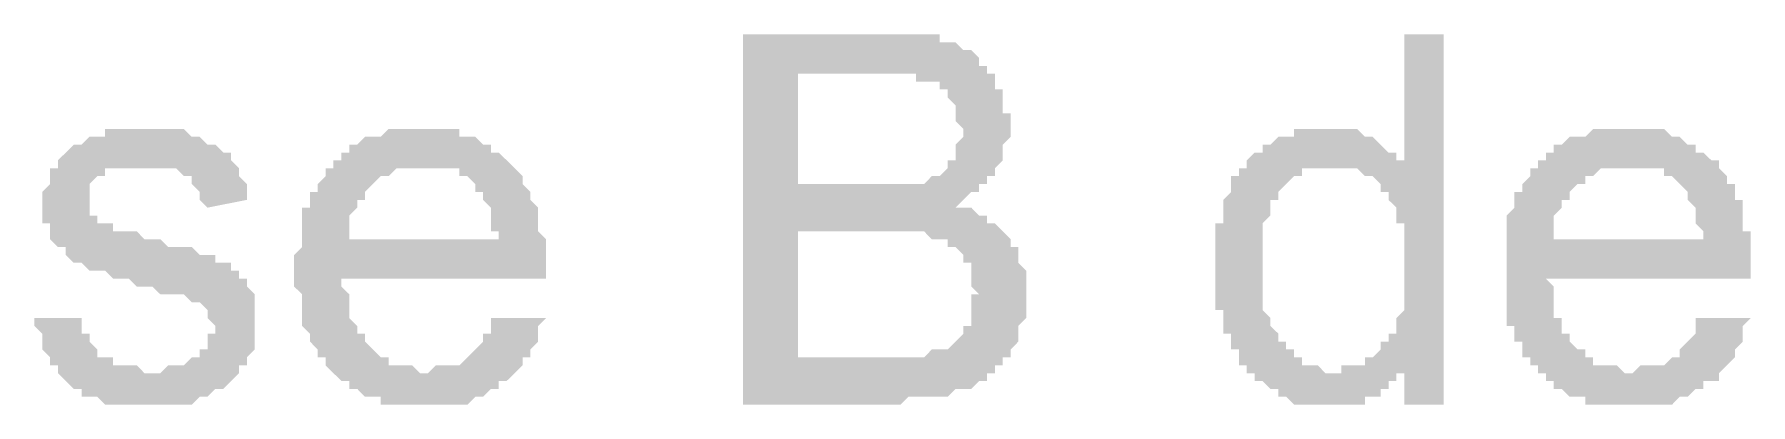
# Model space of a CAD drawing. Header units: millimetres. Extents: x 3949 to 6037, y -1956 to 1273.
# Drawn here: x 4894.47 to 4905.11, y -1666.15 to -1663.86 of the extents above; entities that cross this region are included whole.
import ezdxf

# ---------------------------------------------------------------- set-up
doc = ezdxf.new("R2010")
doc.units = ezdxf.units.MM
doc.layers.add('PADRÃO DE ENTRADA', color=7, linetype='Continuous', lineweight=0)

msp = doc.modelspace()

# ---------------------------------------------------------------- hatches: boundary and pattern name
at = {"layer": 'PADRÃO DE ENTRADA', "transparency": 33554559}
h = msp.add_hatch(color=7, dxfattribs=at)
h.paths.add_polyline_path([(4898.866, -1666.15), (4898.866, -1663.855), (4899.744, -1663.855), (4899.793, -1663.855), (4899.842, -1663.855), (4899.842, -1663.855), (4899.891, -1663.855), (4899.94, -1663.855), (4899.94, -1663.855), (4899.989, -1663.855), (4900.037, -1663.855), (4900.037, -1663.855), (4900.086, -1663.855), (4900.086, -1663.904), (4900.135, -1663.904), (4900.135, -1663.904), (4900.184, -1663.904), (4900.184, -1663.904), (4900.233, -1663.953), (4900.233, -1663.953), (4900.282, -1663.953), (4900.33, -1664.002), (4900.33, -1664.002), (4900.33, -1664.051), (4900.379, -1664.051), (4900.379, -1664.099), (4900.428, -1664.099), (4900.428, -1664.099), (4900.428, -1664.148), (4900.428, -1664.197), (4900.477, -1664.197), (4900.477, -1664.246), (4900.477, -1664.246), (4900.477, -1664.295), (4900.477, -1664.344), (4900.526, -1664.344), (4900.526, -1664.392), (4900.526, -1664.441), (4900.526, -1664.441), (4900.526, -1664.441), (4900.526, -1664.49), (4900.477, -1664.539), (4900.477, -1664.539), (4900.477, -1664.588), (4900.477, -1664.588), (4900.477, -1664.636), (4900.428, -1664.685), (4900.428, -1664.685), (4900.428, -1664.685), (4900.428, -1664.734), (4900.379, -1664.734), (4900.379, -1664.783), (4900.33, -1664.783), (4900.33, -1664.832), (4900.33, -1664.832), (4900.282, -1664.832), (4900.233, -1664.881), (4900.233, -1664.881), (4900.184, -1664.929), (4900.184, -1664.929), (4900.233, -1664.929), (4900.233, -1664.929), (4900.282, -1664.929), (4900.33, -1664.978), (4900.33, -1664.978), (4900.379, -1664.978), (4900.379, -1665.027), (4900.428, -1665.027), (4900.428, -1665.027), (4900.477, -1665.076), (4900.477, -1665.076), (4900.526, -1665.125), (4900.526, -1665.125), (4900.526, -1665.125), (4900.526, -1665.173), (4900.574, -1665.173), (4900.574, -1665.222), (4900.574, -1665.271), (4900.574, -1665.271), (4900.623, -1665.32), (4900.623, -1665.32), (4900.623, -1665.369), (4900.623, -1665.418), (4900.623, -1665.418), (4900.623, -1665.466), (4900.623, -1665.515), (4900.623, -1665.515), (4900.623, -1665.564), (4900.623, -1665.613), (4900.623, -1665.613), (4900.574, -1665.662), (4900.574, -1665.662), (4900.574, -1665.71), (4900.574, -1665.759), (4900.574, -1665.759), (4900.526, -1665.808), (4900.526, -1665.808), (4900.526, -1665.857), (4900.477, -1665.857), (4900.477, -1665.906), (4900.428, -1665.906), (4900.428, -1665.955), (4900.379, -1665.955), (4900.379, -1665.955), (4900.379, -1666.003), (4900.33, -1666.003), (4900.33, -1666.003), (4900.282, -1666.052), (4900.233, -1666.052), (4900.233, -1666.052), (4900.184, -1666.052), (4900.135, -1666.101), (4900.135, -1666.101), (4900.086, -1666.101), (4900.086, -1666.101), (4900.037, -1666.101), (4900.037, -1666.101), (4899.989, -1666.101), (4899.94, -1666.101), (4899.94, -1666.101), (4899.891, -1666.101), (4899.842, -1666.15), (4899.842, -1666.15), (4899.793, -1666.15), (4899.744, -1666.15)], flags=0)
h.paths.add_polyline_path([(4899.207, -1664.783), (4899.696, -1664.783), (4899.744, -1664.783), (4899.793, -1664.783), (4899.793, -1664.783), (4899.842, -1664.783), (4899.891, -1664.783), (4899.891, -1664.783), (4899.94, -1664.783), (4899.94, -1664.783), (4899.989, -1664.783), (4899.989, -1664.783), (4899.989, -1664.783), (4900.037, -1664.734), (4900.086, -1664.734), (4900.086, -1664.734), (4900.135, -1664.685), (4900.135, -1664.685), (4900.135, -1664.636), (4900.184, -1664.636), (4900.184, -1664.588), (4900.184, -1664.588), (4900.184, -1664.539), (4900.184, -1664.539), (4900.233, -1664.49), (4900.233, -1664.441), (4900.233, -1664.441), (4900.184, -1664.392), (4900.184, -1664.344), (4900.184, -1664.344), (4900.184, -1664.295), (4900.184, -1664.295), (4900.135, -1664.246), (4900.135, -1664.246), (4900.135, -1664.197), (4900.086, -1664.197), (4900.086, -1664.148), (4900.037, -1664.148), (4899.989, -1664.148), (4899.989, -1664.148), (4899.989, -1664.148), (4899.94, -1664.148), (4899.94, -1664.099), (4899.891, -1664.099), (4899.891, -1664.099), (4899.842, -1664.099), (4899.793, -1664.099), (4899.793, -1664.099), (4899.744, -1664.099), (4899.696, -1664.099), (4899.647, -1664.099), (4899.207, -1664.099)], flags=0)
h.paths.add_polyline_path([(4899.207, -1665.857), (4899.744, -1665.857), (4899.793, -1665.857), (4899.842, -1665.857), (4899.891, -1665.857), (4899.891, -1665.857), (4899.94, -1665.857), (4899.94, -1665.857), (4899.989, -1665.857), (4899.989, -1665.857), (4900.037, -1665.808), (4900.086, -1665.808), (4900.086, -1665.808), (4900.135, -1665.808), (4900.135, -1665.808), (4900.184, -1665.759), (4900.184, -1665.759), (4900.233, -1665.71), (4900.233, -1665.71), (4900.233, -1665.662), (4900.282, -1665.662), (4900.282, -1665.613), (4900.282, -1665.613), (4900.282, -1665.564), (4900.282, -1665.515), (4900.282, -1665.515), (4900.282, -1665.466), (4900.33, -1665.466), (4900.282, -1665.418), (4900.282, -1665.418), (4900.282, -1665.369), (4900.282, -1665.32), (4900.282, -1665.32), (4900.282, -1665.271), (4900.233, -1665.271), (4900.233, -1665.222), (4900.233, -1665.222), (4900.184, -1665.173), (4900.184, -1665.173), (4900.135, -1665.173), (4900.135, -1665.125), (4900.086, -1665.125), (4900.086, -1665.125), (4900.037, -1665.125), (4900.037, -1665.125), (4899.989, -1665.076), (4899.989, -1665.076), (4899.94, -1665.076), (4899.94, -1665.076), (4899.891, -1665.076), (4899.842, -1665.076), (4899.842, -1665.076), (4899.793, -1665.076), (4899.744, -1665.076), (4899.744, -1665.076), (4899.207, -1665.076)], flags=0)
h = msp.add_hatch(color=7, dxfattribs=at)
h.paths.add_polyline_path([(4902.967, -1666.15), (4902.967, -1665.906), (4902.967, -1665.955), (4902.918, -1665.955), (4902.918, -1666.003), (4902.869, -1666.003), (4902.869, -1666.052), (4902.869, -1666.052), (4902.82, -1666.052), (4902.82, -1666.101), (4902.771, -1666.101), (4902.723, -1666.101), (4902.723, -1666.15), (4902.674, -1666.15), (4902.674, -1666.15), (4902.625, -1666.15), (4902.576, -1666.15), (4902.576, -1666.15), (4902.527, -1666.15), (4902.527, -1666.15), (4902.478, -1666.15), (4902.43, -1666.15), (4902.43, -1666.15), (4902.381, -1666.15), (4902.332, -1666.15), (4902.332, -1666.15), (4902.283, -1666.15), (4902.234, -1666.101), (4902.234, -1666.101), (4902.186, -1666.101), (4902.186, -1666.052), (4902.137, -1666.052), (4902.137, -1666.052), (4902.137, -1666.052), (4902.088, -1666.003), (4902.088, -1666.003), (4902.039, -1666.003), (4902.039, -1665.955), (4901.99, -1665.955), (4901.99, -1665.906), (4901.941, -1665.906), (4901.941, -1665.857), (4901.941, -1665.808), (4901.893, -1665.808), (4901.893, -1665.759), (4901.893, -1665.759), (4901.893, -1665.71), (4901.844, -1665.71), (4901.844, -1665.662), (4901.844, -1665.662), (4901.844, -1665.613), (4901.844, -1665.564), (4901.795, -1665.564), (4901.795, -1665.515), (4901.795, -1665.466), (4901.795, -1665.466), (4901.795, -1665.418), (4901.795, -1665.369), (4901.795, -1665.369), (4901.795, -1665.32), (4901.795, -1665.32), (4901.795, -1665.271), (4901.795, -1665.222), (4901.795, -1665.222), (4901.795, -1665.173), (4901.795, -1665.125), (4901.795, -1665.125), (4901.795, -1665.076), (4901.795, -1665.027), (4901.844, -1665.027), (4901.844, -1664.978), (4901.844, -1664.929), (4901.844, -1664.929), (4901.844, -1664.881), (4901.844, -1664.881), (4901.893, -1664.832), (4901.893, -1664.832), (4901.893, -1664.783), (4901.893, -1664.734), (4901.941, -1664.734), (4901.941, -1664.685), (4901.99, -1664.685), (4901.99, -1664.636), (4901.99, -1664.636), (4902.039, -1664.588), (4902.039, -1664.588), (4902.088, -1664.588), (4902.088, -1664.539), (4902.137, -1664.539), (4902.137, -1664.539), (4902.186, -1664.49), (4902.186, -1664.49), (4902.234, -1664.49), (4902.283, -1664.49), (4902.283, -1664.441), (4902.332, -1664.441), (4902.332, -1664.441), (4902.381, -1664.441), (4902.43, -1664.441), (4902.43, -1664.441), (4902.478, -1664.441), (4902.478, -1664.441), (4902.527, -1664.441), (4902.576, -1664.441), (4902.576, -1664.441), (4902.625, -1664.441), (4902.674, -1664.441), (4902.674, -1664.441), (4902.723, -1664.49), (4902.723, -1664.49), (4902.771, -1664.49), (4902.771, -1664.49), (4902.82, -1664.539), (4902.82, -1664.539), (4902.869, -1664.588), (4902.869, -1664.588), (4902.918, -1664.588), (4902.918, -1664.636), (4902.967, -1664.636), (4902.967, -1664.636), (4902.967, -1663.855), (4903.211, -1663.855), (4903.211, -1666.15)], flags=0)
h.paths.add_polyline_path([(4902.088, -1665.32), (4902.088, -1665.32), (4902.088, -1665.369), (4902.088, -1665.418), (4902.088, -1665.466), (4902.088, -1665.466), (4902.088, -1665.515), (4902.088, -1665.564), (4902.088, -1665.564), (4902.137, -1665.613), (4902.137, -1665.613), (4902.137, -1665.662), (4902.137, -1665.662), (4902.186, -1665.71), (4902.186, -1665.71), (4902.186, -1665.759), (4902.234, -1665.759), (4902.234, -1665.759), (4902.234, -1665.808), (4902.283, -1665.808), (4902.283, -1665.857), (4902.332, -1665.857), (4902.332, -1665.906), (4902.381, -1665.906), (4902.381, -1665.906), (4902.43, -1665.906), (4902.43, -1665.906), (4902.478, -1665.955), (4902.527, -1665.955), (4902.527, -1665.955), (4902.576, -1665.955), (4902.576, -1665.906), (4902.625, -1665.906), (4902.674, -1665.906), (4902.674, -1665.906), (4902.723, -1665.906), (4902.723, -1665.857), (4902.771, -1665.857), (4902.771, -1665.857), (4902.82, -1665.808), (4902.82, -1665.808), (4902.82, -1665.759), (4902.869, -1665.759), (4902.869, -1665.759), (4902.869, -1665.71), (4902.918, -1665.71), (4902.918, -1665.662), (4902.918, -1665.662), (4902.918, -1665.613), (4902.967, -1665.564), (4902.967, -1665.564), (4902.967, -1665.515), (4902.967, -1665.466), (4902.967, -1665.466), (4902.967, -1665.418), (4902.967, -1665.369), (4902.967, -1665.32), (4902.967, -1665.32), (4902.967, -1665.271), (4902.967, -1665.222), (4902.967, -1665.222), (4902.967, -1665.173), (4902.967, -1665.125), (4902.967, -1665.125), (4902.967, -1665.076), (4902.967, -1665.027), (4902.918, -1665.027), (4902.918, -1664.978), (4902.918, -1664.929), (4902.918, -1664.929), (4902.869, -1664.881), (4902.869, -1664.881), (4902.869, -1664.881), (4902.869, -1664.832), (4902.82, -1664.832), (4902.82, -1664.783), (4902.82, -1664.783), (4902.771, -1664.734), (4902.771, -1664.734), (4902.723, -1664.734), (4902.674, -1664.685), (4902.674, -1664.685), (4902.625, -1664.685), (4902.625, -1664.685), (4902.576, -1664.685), (4902.527, -1664.685), (4902.527, -1664.685), (4902.527, -1664.685), (4902.478, -1664.685), (4902.478, -1664.685), (4902.43, -1664.685), (4902.381, -1664.685), (4902.381, -1664.685), (4902.332, -1664.685), (4902.332, -1664.734), (4902.283, -1664.734), (4902.283, -1664.734), (4902.234, -1664.783), (4902.234, -1664.783), (4902.186, -1664.832), (4902.186, -1664.832), (4902.186, -1664.881), (4902.186, -1664.881), (4902.137, -1664.881), (4902.137, -1664.929), (4902.137, -1664.978), (4902.137, -1664.978), (4902.088, -1665.027), (4902.088, -1665.027), (4902.088, -1665.076), (4902.088, -1665.125), (4902.088, -1665.125), (4902.088, -1665.173), (4902.088, -1665.222), (4902.088, -1665.271), (4902.088, -1665.271), (4902.088, -1665.32)], flags=0)
msp.add_hatch(color=7, dxfattribs=at).paths.add_polyline_path([(4894.472, -1665.613), (4894.765, -1665.613), (4894.765, -1665.613), (4894.765, -1665.662), (4894.765, -1665.71), (4894.814, -1665.71), (4894.814, -1665.759), (4894.814, -1665.759), (4894.862, -1665.808), (4894.862, -1665.808), (4894.862, -1665.857), (4894.911, -1665.857), (4894.911, -1665.857), (4894.96, -1665.857), (4894.96, -1665.906), (4895.009, -1665.906), (4895.009, -1665.906), (4895.058, -1665.906), (4895.058, -1665.906), (4895.107, -1665.906), (4895.155, -1665.955), (4895.204, -1665.955), (4895.204, -1665.955), (4895.253, -1665.955), (4895.253, -1665.955), (4895.302, -1665.906), (4895.351, -1665.906), (4895.351, -1665.906), (4895.399, -1665.906), (4895.399, -1665.906), (4895.448, -1665.857), (4895.448, -1665.857), (4895.497, -1665.857), (4895.497, -1665.808), (4895.546, -1665.808), (4895.546, -1665.759), (4895.546, -1665.759), (4895.546, -1665.71), (4895.595, -1665.71), (4895.595, -1665.662), (4895.595, -1665.662), (4895.546, -1665.613), (4895.546, -1665.564), (4895.546, -1665.564), (4895.497, -1665.515), (4895.497, -1665.515), (4895.497, -1665.515), (4895.448, -1665.515), (4895.448, -1665.515), (4895.399, -1665.466), (4895.399, -1665.466), (4895.351, -1665.466), (4895.302, -1665.466), (4895.253, -1665.466), (4895.204, -1665.418), (4895.204, -1665.418), (4895.155, -1665.418), (4895.107, -1665.418), (4895.058, -1665.369), (4895.058, -1665.369), (4895.009, -1665.369), (4894.96, -1665.369), (4894.96, -1665.369), (4894.911, -1665.32), (4894.862, -1665.32), (4894.862, -1665.32), (4894.814, -1665.32), (4894.814, -1665.32), (4894.814, -1665.32), (4894.765, -1665.271), (4894.765, -1665.271), (4894.765, -1665.271), (4894.716, -1665.271), (4894.667, -1665.222), (4894.667, -1665.222), (4894.667, -1665.173), (4894.618, -1665.173), (4894.618, -1665.173), (4894.57, -1665.125), (4894.57, -1665.125), (4894.57, -1665.076), (4894.57, -1665.027), (4894.521, -1665.027), (4894.521, -1664.978), (4894.521, -1664.929), (4894.521, -1664.929), (4894.521, -1664.929), (4894.521, -1664.881), (4894.521, -1664.832), (4894.521, -1664.832), (4894.57, -1664.783), (4894.57, -1664.734), (4894.57, -1664.734), (4894.57, -1664.685), (4894.618, -1664.685), (4894.618, -1664.636), (4894.618, -1664.636), (4894.667, -1664.588), (4894.667, -1664.588), (4894.716, -1664.539), (4894.716, -1664.539), (4894.765, -1664.539), (4894.765, -1664.539), (4894.814, -1664.49), (4894.814, -1664.49), (4894.862, -1664.49), (4894.911, -1664.49), (4894.911, -1664.441), (4894.911, -1664.441), (4894.96, -1664.441), (4895.009, -1664.441), (4895.009, -1664.441), (4895.058, -1664.441), (4895.107, -1664.441), (4895.107, -1664.441), (4895.155, -1664.441), (4895.155, -1664.441), (4895.204, -1664.441), (4895.253, -1664.441), (4895.302, -1664.441), (4895.302, -1664.441), (4895.351, -1664.441), (4895.351, -1664.441), (4895.399, -1664.441), (4895.448, -1664.49), (4895.448, -1664.49), (4895.497, -1664.49), (4895.497, -1664.49), (4895.546, -1664.539), (4895.595, -1664.539), (4895.595, -1664.539), (4895.644, -1664.588), (4895.644, -1664.588), (4895.692, -1664.588), (4895.692, -1664.636), (4895.692, -1664.636), (4895.741, -1664.685), (4895.741, -1664.685), (4895.741, -1664.734), (4895.741, -1664.734), (4895.79, -1664.783), (4895.79, -1664.783), (4895.79, -1664.832), (4895.79, -1664.881), (4895.79, -1664.881), (4895.546, -1664.929), (4895.497, -1664.881), (4895.497, -1664.881), (4895.497, -1664.832), (4895.497, -1664.832), (4895.448, -1664.783), (4895.448, -1664.783), (4895.448, -1664.734), (4895.399, -1664.734), (4895.399, -1664.734), (4895.351, -1664.685), (4895.351, -1664.685), (4895.302, -1664.685), (4895.302, -1664.685), (4895.253, -1664.685), (4895.204, -1664.685), (4895.204, -1664.685), (4895.155, -1664.685), (4895.107, -1664.685), (4895.107, -1664.685), (4895.058, -1664.685), (4895.009, -1664.685), (4894.96, -1664.685), (4894.96, -1664.685), (4894.911, -1664.685), (4894.911, -1664.734), (4894.911, -1664.734), (4894.862, -1664.734), (4894.862, -1664.734), (4894.814, -1664.783), (4894.814, -1664.783), (4894.814, -1664.832), (4894.814, -1664.832), (4894.814, -1664.881), (4894.814, -1664.929), (4894.814, -1664.929), (4894.814, -1664.978), (4894.814, -1664.978), (4894.862, -1664.978), (4894.862, -1665.027), (4894.911, -1665.027), (4894.96, -1665.027), (4894.96, -1665.027), (4894.96, -1665.076), (4894.96, -1665.076), (4895.009, -1665.076), (4895.009, -1665.076), (4895.058, -1665.076), (4895.107, -1665.076), (4895.155, -1665.125), (4895.204, -1665.125), (4895.204, -1665.125), (4895.253, -1665.125), (4895.253, -1665.125), (4895.302, -1665.173), (4895.351, -1665.173), (4895.399, -1665.173), (4895.399, -1665.173), (4895.448, -1665.173), (4895.497, -1665.222), (4895.497, -1665.222), (4895.546, -1665.222), (4895.546, -1665.222), (4895.595, -1665.222), (4895.595, -1665.222), (4895.595, -1665.271), (4895.644, -1665.271), (4895.692, -1665.271), (4895.692, -1665.32), (4895.741, -1665.32), (4895.741, -1665.32), (4895.741, -1665.369), (4895.79, -1665.369), (4895.79, -1665.418), (4895.79, -1665.418), (4895.839, -1665.466), (4895.839, -1665.466), (4895.839, -1665.515), (4895.839, -1665.515), (4895.839, -1665.564), (4895.839, -1665.613), (4895.839, -1665.662), (4895.839, -1665.662), (4895.839, -1665.662), (4895.839, -1665.71), (4895.839, -1665.71), (4895.839, -1665.759), (4895.839, -1665.808), (4895.839, -1665.808), (4895.79, -1665.857), (4895.79, -1665.857), (4895.79, -1665.906), (4895.741, -1665.906), (4895.741, -1665.955), (4895.741, -1665.955), (4895.692, -1666.003), (4895.692, -1666.003), (4895.644, -1666.052), (4895.644, -1666.052), (4895.595, -1666.052), (4895.546, -1666.101), (4895.546, -1666.101), (4895.497, -1666.101), (4895.497, -1666.101), (4895.448, -1666.15), (4895.448, -1666.15), (4895.399, -1666.15), (4895.351, -1666.15), (4895.351, -1666.15), (4895.302, -1666.15), (4895.253, -1666.15), (4895.253, -1666.15), (4895.204, -1666.15), (4895.204, -1666.15), (4895.155, -1666.15), (4895.107, -1666.15), (4895.058, -1666.15), (4895.058, -1666.15), (4895.009, -1666.15), (4894.96, -1666.15), (4894.96, -1666.15), (4894.911, -1666.15), (4894.862, -1666.101), (4894.862, -1666.101), (4894.814, -1666.101), (4894.814, -1666.101), (4894.765, -1666.101), (4894.765, -1666.052), (4894.716, -1666.052), (4894.716, -1666.052), (4894.716, -1666.052), (4894.667, -1666.003), (4894.667, -1666.003), (4894.618, -1665.955), (4894.618, -1665.955), (4894.618, -1665.906), (4894.57, -1665.906), (4894.57, -1665.857), (4894.57, -1665.857), (4894.521, -1665.808), (4894.521, -1665.808), (4894.521, -1665.759), (4894.521, -1665.71), (4894.521, -1665.71), (4894.472, -1665.662), (4894.472, -1665.613)])
h = msp.add_hatch(color=7, dxfattribs=at)
h.paths.add_polyline_path([(4897.352, -1665.613), (4897.645, -1665.613), (4897.596, -1665.662), (4897.596, -1665.71), (4897.596, -1665.71), (4897.596, -1665.759), (4897.548, -1665.808), (4897.548, -1665.808), (4897.548, -1665.857), (4897.499, -1665.857), (4897.499, -1665.906), (4897.499, -1665.906), (4897.45, -1665.955), (4897.45, -1665.955), (4897.401, -1666.003), (4897.401, -1666.003), (4897.352, -1666.003), (4897.352, -1666.003), (4897.352, -1666.052), (4897.303, -1666.052), (4897.303, -1666.052), (4897.255, -1666.101), (4897.255, -1666.101), (4897.206, -1666.101), (4897.206, -1666.101), (4897.157, -1666.15), (4897.108, -1666.15), (4897.108, -1666.15), (4897.059, -1666.15), (4897.011, -1666.15), (4897.011, -1666.15), (4896.962, -1666.15), (4896.913, -1666.15), (4896.913, -1666.15), (4896.913, -1666.15), (4896.864, -1666.15), (4896.815, -1666.15), (4896.766, -1666.15), (4896.766, -1666.15), (4896.718, -1666.15), (4896.718, -1666.15), (4896.669, -1666.15), (4896.62, -1666.15), (4896.62, -1666.101), (4896.571, -1666.101), (4896.522, -1666.101), (4896.522, -1666.101), (4896.474, -1666.052), (4896.474, -1666.052), (4896.425, -1666.052), (4896.425, -1666.003), (4896.376, -1666.003), (4896.376, -1666.003), (4896.327, -1665.955), (4896.327, -1665.955), (4896.327, -1665.955), (4896.278, -1665.906), (4896.278, -1665.906), (4896.278, -1665.857), (4896.229, -1665.857), (4896.229, -1665.808), (4896.229, -1665.808), (4896.181, -1665.759), (4896.181, -1665.759), (4896.181, -1665.71), (4896.181, -1665.71), (4896.132, -1665.662), (4896.132, -1665.662), (4896.132, -1665.613), (4896.132, -1665.564), (4896.132, -1665.564), (4896.132, -1665.515), (4896.132, -1665.466), (4896.132, -1665.466), (4896.083, -1665.418), (4896.083, -1665.369), (4896.083, -1665.32), (4896.083, -1665.32), (4896.083, -1665.271), (4896.083, -1665.222), (4896.083, -1665.222), (4896.132, -1665.173), (4896.132, -1665.125), (4896.132, -1665.125), (4896.132, -1665.076), (4896.132, -1665.027), (4896.132, -1665.027), (4896.132, -1664.978), (4896.132, -1664.929), (4896.181, -1664.929), (4896.181, -1664.881), (4896.181, -1664.881), (4896.181, -1664.832), (4896.229, -1664.832), (4896.229, -1664.783), (4896.229, -1664.783), (4896.278, -1664.734), (4896.278, -1664.734), (4896.278, -1664.685), (4896.327, -1664.685), (4896.327, -1664.685), (4896.327, -1664.636), (4896.376, -1664.636), (4896.376, -1664.588), (4896.425, -1664.588), (4896.425, -1664.539), (4896.474, -1664.539), (4896.474, -1664.539), (4896.522, -1664.49), (4896.522, -1664.49), (4896.571, -1664.49), (4896.571, -1664.49), (4896.62, -1664.49), (4896.669, -1664.441), (4896.669, -1664.441), (4896.718, -1664.441), (4896.766, -1664.441), (4896.766, -1664.441), (4896.815, -1664.441), (4896.864, -1664.441), (4896.864, -1664.441), (4896.864, -1664.441), (4896.913, -1664.441), (4896.962, -1664.441), (4896.962, -1664.441), (4897.011, -1664.441), (4897.059, -1664.441), (4897.059, -1664.441), (4897.108, -1664.441), (4897.108, -1664.49), (4897.157, -1664.49), (4897.206, -1664.49), (4897.206, -1664.49), (4897.255, -1664.539), (4897.255, -1664.539), (4897.303, -1664.539), (4897.303, -1664.588), (4897.352, -1664.588), (4897.352, -1664.588), (4897.401, -1664.636), (4897.401, -1664.636), (4897.401, -1664.636), (4897.45, -1664.685), (4897.45, -1664.685), (4897.499, -1664.734), (4897.499, -1664.734), (4897.499, -1664.783), (4897.499, -1664.783), (4897.548, -1664.832), (4897.548, -1664.832), (4897.548, -1664.881), (4897.548, -1664.881), (4897.596, -1664.929), (4897.596, -1664.978), (4897.596, -1664.978), (4897.596, -1665.027), (4897.596, -1665.076), (4897.596, -1665.076), (4897.645, -1665.125), (4897.645, -1665.173), (4897.645, -1665.173), (4897.645, -1665.222), (4897.645, -1665.271), (4897.645, -1665.271), (4897.645, -1665.32), (4897.645, -1665.369), (4897.645, -1665.369), (4896.376, -1665.369), (4896.376, -1665.418), (4896.425, -1665.466), (4896.425, -1665.466), (4896.425, -1665.515), (4896.425, -1665.564), (4896.425, -1665.564), (4896.425, -1665.613), (4896.425, -1665.613), (4896.474, -1665.662), (4896.474, -1665.662), (4896.474, -1665.71), (4896.522, -1665.71), (4896.522, -1665.759), (4896.522, -1665.759), (4896.571, -1665.808), (4896.571, -1665.808), (4896.571, -1665.808), (4896.62, -1665.857), (4896.669, -1665.857), (4896.669, -1665.906), (4896.718, -1665.906), (4896.718, -1665.906), (4896.766, -1665.906), (4896.766, -1665.906), (4896.815, -1665.906), (4896.864, -1665.955), (4896.864, -1665.955), (4896.913, -1665.955), (4896.913, -1665.955), (4896.962, -1665.906), (4897.011, -1665.906), (4897.011, -1665.906), (4897.059, -1665.906), (4897.059, -1665.906), (4897.108, -1665.906), (4897.157, -1665.857), (4897.157, -1665.857), (4897.157, -1665.857), (4897.206, -1665.808), (4897.206, -1665.808), (4897.255, -1665.759), (4897.255, -1665.759), (4897.255, -1665.71), (4897.303, -1665.71), (4897.303, -1665.662), (4897.303, -1665.613), (4897.352, -1665.613), (4897.352, -1665.613)], flags=0)
h.paths.add_polyline_path([(4896.425, -1665.125), (4897.352, -1665.125), (4897.352, -1665.076), (4897.303, -1665.076), (4897.303, -1665.027), (4897.303, -1664.978), (4897.303, -1664.978), (4897.303, -1664.929), (4897.303, -1664.929), (4897.255, -1664.881), (4897.255, -1664.881), (4897.255, -1664.832), (4897.206, -1664.832), (4897.206, -1664.783), (4897.206, -1664.783), (4897.157, -1664.734), (4897.157, -1664.734), (4897.108, -1664.734), (4897.108, -1664.685), (4897.059, -1664.685), (4897.011, -1664.685), (4897.011, -1664.685), (4896.962, -1664.685), (4896.962, -1664.685), (4896.913, -1664.685), (4896.864, -1664.685), (4896.864, -1664.685), (4896.815, -1664.685), (4896.766, -1664.685), (4896.766, -1664.685), (4896.718, -1664.685), (4896.718, -1664.685), (4896.669, -1664.734), (4896.62, -1664.734), (4896.62, -1664.734), (4896.571, -1664.783), (4896.571, -1664.783), (4896.571, -1664.783), (4896.522, -1664.832), (4896.522, -1664.832), (4896.522, -1664.881), (4896.474, -1664.881), (4896.474, -1664.929), (4896.474, -1664.929), (4896.425, -1664.978), (4896.425, -1664.978), (4896.425, -1665.027), (4896.425, -1665.076), (4896.425, -1665.076), (4896.425, -1665.125), (4896.425, -1665.125)], flags=0)
h = msp.add_hatch(color=7, dxfattribs=at)
h.paths.add_polyline_path([(4904.822, -1665.613), (4905.115, -1665.613), (4905.066, -1665.662), (4905.066, -1665.71), (4905.066, -1665.71), (4905.066, -1665.759), (4905.017, -1665.808), (4905.017, -1665.808), (4905.017, -1665.857), (4905.017, -1665.857), (4904.968, -1665.906), (4904.968, -1665.906), (4904.919, -1665.955), (4904.919, -1665.955), (4904.919, -1666.003), (4904.871, -1666.003), (4904.871, -1666.003), (4904.822, -1666.003), (4904.822, -1666.052), (4904.773, -1666.052), (4904.773, -1666.052), (4904.724, -1666.101), (4904.724, -1666.101), (4904.675, -1666.101), (4904.675, -1666.101), (4904.627, -1666.15), (4904.578, -1666.15), (4904.578, -1666.15), (4904.529, -1666.15), (4904.529, -1666.15), (4904.48, -1666.15), (4904.431, -1666.15), (4904.382, -1666.15), (4904.382, -1666.15), (4904.382, -1666.15), (4904.334, -1666.15), (4904.285, -1666.15), (4904.285, -1666.15), (4904.236, -1666.15), (4904.187, -1666.15), (4904.187, -1666.15), (4904.138, -1666.15), (4904.09, -1666.15), (4904.09, -1666.101), (4904.041, -1666.101), (4904.041, -1666.101), (4903.992, -1666.101), (4903.943, -1666.052), (4903.943, -1666.052), (4903.894, -1666.052), (4903.894, -1666.003), (4903.845, -1666.003), (4903.845, -1666.003), (4903.845, -1665.955), (4903.797, -1665.955), (4903.797, -1665.955), (4903.797, -1665.906), (4903.748, -1665.906), (4903.748, -1665.857), (4903.699, -1665.857), (4903.699, -1665.808), (4903.699, -1665.808), (4903.699, -1665.759), (4903.65, -1665.759), (4903.65, -1665.71), (4903.65, -1665.71), (4903.65, -1665.662), (4903.601, -1665.662), (4903.601, -1665.613), (4903.601, -1665.564), (4903.601, -1665.564), (4903.601, -1665.515), (4903.601, -1665.466), (4903.601, -1665.466), (4903.601, -1665.418), (4903.601, -1665.369), (4903.601, -1665.32), (4903.601, -1665.32), (4903.601, -1665.271), (4903.601, -1665.222), (4903.601, -1665.222), (4903.601, -1665.173), (4903.601, -1665.125), (4903.601, -1665.125), (4903.601, -1665.076), (4903.601, -1665.027), (4903.601, -1665.027), (4903.601, -1664.978), (4903.65, -1664.929), (4903.65, -1664.929), (4903.65, -1664.881), (4903.65, -1664.881), (4903.65, -1664.832), (4903.699, -1664.832), (4903.699, -1664.783), (4903.699, -1664.783), (4903.748, -1664.734), (4903.748, -1664.734), (4903.748, -1664.685), (4903.797, -1664.685), (4903.797, -1664.685), (4903.797, -1664.636), (4903.845, -1664.636), (4903.845, -1664.588), (4903.894, -1664.588), (4903.894, -1664.539), (4903.943, -1664.539), (4903.943, -1664.539), (4903.992, -1664.49), (4903.992, -1664.49), (4904.041, -1664.49), (4904.09, -1664.49), (4904.09, -1664.49), (4904.138, -1664.441), (4904.138, -1664.441), (4904.187, -1664.441), (4904.236, -1664.441), (4904.236, -1664.441), (4904.285, -1664.441), (4904.334, -1664.441), (4904.334, -1664.441), (4904.334, -1664.441), (4904.382, -1664.441), (4904.431, -1664.441), (4904.431, -1664.441), (4904.48, -1664.441), (4904.529, -1664.441), (4904.529, -1664.441), (4904.578, -1664.441), (4904.627, -1664.49), (4904.627, -1664.49), (4904.675, -1664.49), (4904.675, -1664.49), (4904.724, -1664.539), (4904.724, -1664.539), (4904.773, -1664.539), (4904.773, -1664.588), (4904.822, -1664.588), (4904.822, -1664.588), (4904.871, -1664.636), (4904.871, -1664.636), (4904.919, -1664.636), (4904.919, -1664.685), (4904.919, -1664.685), (4904.968, -1664.734), (4904.968, -1664.734), (4904.968, -1664.783), (4905.017, -1664.783), (4905.017, -1664.832), (4905.017, -1664.832), (4905.017, -1664.881), (4905.066, -1664.881), (4905.066, -1664.929), (4905.066, -1664.978), (4905.066, -1664.978), (4905.066, -1665.027), (4905.066, -1665.076), (4905.115, -1665.076), (4905.115, -1665.125), (4905.115, -1665.173), (4905.115, -1665.173), (4905.115, -1665.222), (4905.115, -1665.271), (4905.115, -1665.271), (4905.115, -1665.32), (4905.115, -1665.369), (4905.115, -1665.369), (4903.845, -1665.369), (4903.894, -1665.418), (4903.894, -1665.466), (4903.894, -1665.466), (4903.894, -1665.515), (4903.894, -1665.564), (4903.894, -1665.564), (4903.894, -1665.613), (4903.943, -1665.613), (4903.943, -1665.662), (4903.943, -1665.662), (4903.943, -1665.71), (4903.992, -1665.71), (4903.992, -1665.759), (4903.992, -1665.759), (4904.041, -1665.808), (4904.041, -1665.808), (4904.09, -1665.808), (4904.09, -1665.857), (4904.138, -1665.857), (4904.138, -1665.906), (4904.187, -1665.906), (4904.187, -1665.906), (4904.236, -1665.906), (4904.285, -1665.906), (4904.285, -1665.906), (4904.334, -1665.955), (4904.334, -1665.955), (4904.382, -1665.955), (4904.382, -1665.955), (4904.431, -1665.906), (4904.48, -1665.906), (4904.48, -1665.906), (4904.529, -1665.906), (4904.578, -1665.906), (4904.578, -1665.906), (4904.627, -1665.857), (4904.627, -1665.857), (4904.675, -1665.857), (4904.675, -1665.808), (4904.675, -1665.808), (4904.724, -1665.759), (4904.724, -1665.759), (4904.773, -1665.71), (4904.773, -1665.71), (4904.773, -1665.662), (4904.773, -1665.613), (4904.822, -1665.613), (4904.822, -1665.613)], flags=0)
h.paths.add_polyline_path([(4903.894, -1665.125), (4904.822, -1665.125), (4904.822, -1665.076), (4904.822, -1665.076), (4904.773, -1665.027), (4904.773, -1664.978), (4904.773, -1664.978), (4904.773, -1664.929), (4904.773, -1664.929), (4904.724, -1664.881), (4904.724, -1664.881), (4904.724, -1664.832), (4904.724, -1664.832), (4904.675, -1664.783), (4904.675, -1664.783), (4904.627, -1664.734), (4904.627, -1664.734), (4904.578, -1664.734), (4904.578, -1664.685), (4904.529, -1664.685), (4904.529, -1664.685), (4904.48, -1664.685), (4904.431, -1664.685), (4904.431, -1664.685), (4904.382, -1664.685), (4904.334, -1664.685), (4904.334, -1664.685), (4904.285, -1664.685), (4904.236, -1664.685), (4904.236, -1664.685), (4904.187, -1664.685), (4904.187, -1664.685), (4904.138, -1664.734), (4904.138, -1664.734), (4904.09, -1664.734), (4904.09, -1664.783), (4904.041, -1664.783), (4904.041, -1664.783), (4903.992, -1664.832), (4903.992, -1664.832), (4903.992, -1664.881), (4903.943, -1664.881), (4903.943, -1664.929), (4903.943, -1664.929), (4903.894, -1664.978), (4903.894, -1664.978), (4903.894, -1665.027), (4903.894, -1665.076), (4903.894, -1665.076), (4903.894, -1665.125), (4903.894, -1665.125)], flags=0)

doc.saveas('drawing.dxf')
